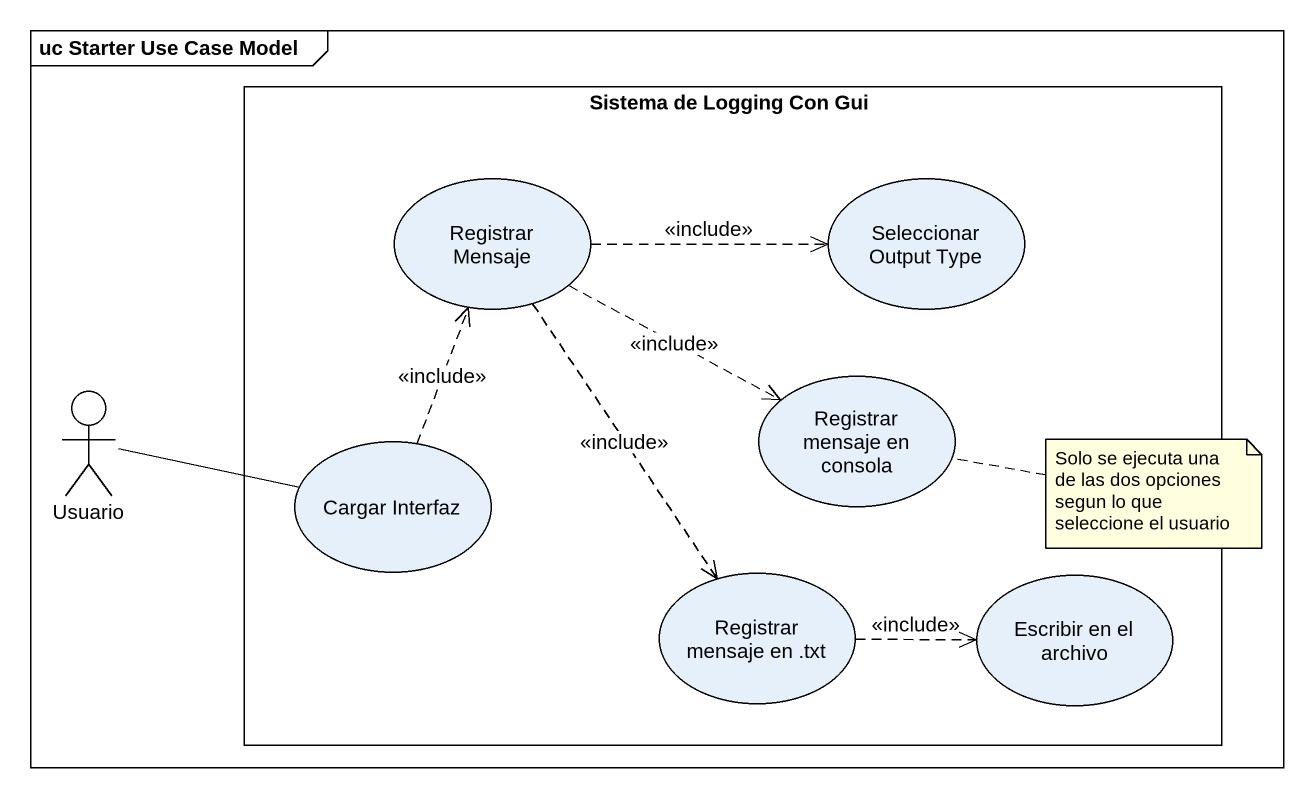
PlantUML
@startuml
mainframe uc Starter Use Case Model
rectangle "Sistema de Logging Con Gui" as Sistema_de_Logging_Con_Gui {
  usecase "Registrar Mensaje" as Registrar_Mensaje
  usecase "Seleccionar Output Type" as Seleccionar_Output_Type
  usecase "Registrar mensaje en consola" as Registrar_mensaje_en_consola
  usecase "Cargar Interfaz" as Cargar_Interfaz
  usecase "Registrar mensaje en .txt" as Registrar_mensaje_en_txt
  usecase "Escribir en el archivo" as Escribir_en_el_archivo
}
actor Usuario
Registrar_Mensaje .right.> Seleccionar_Output_Type : <<include>>
Registrar_Mensaje .right.> Registrar_mensaje_en_consola : <<include>>
Registrar_Mensaje ..> Registrar_mensaje_en_txt : <<include>>
Usuario -right- Cargar_Interfaz
Cargar_Interfaz .up.> Registrar_Mensaje : <<include>>
Registrar_mensaje_en_txt .right.> Escribir_en_el_archivo : <<include>>
note right of Registrar_mensaje_en_consola : Solo se ejecuta una de las dos opciones segun lo que seleccione el usuario
@enduml
